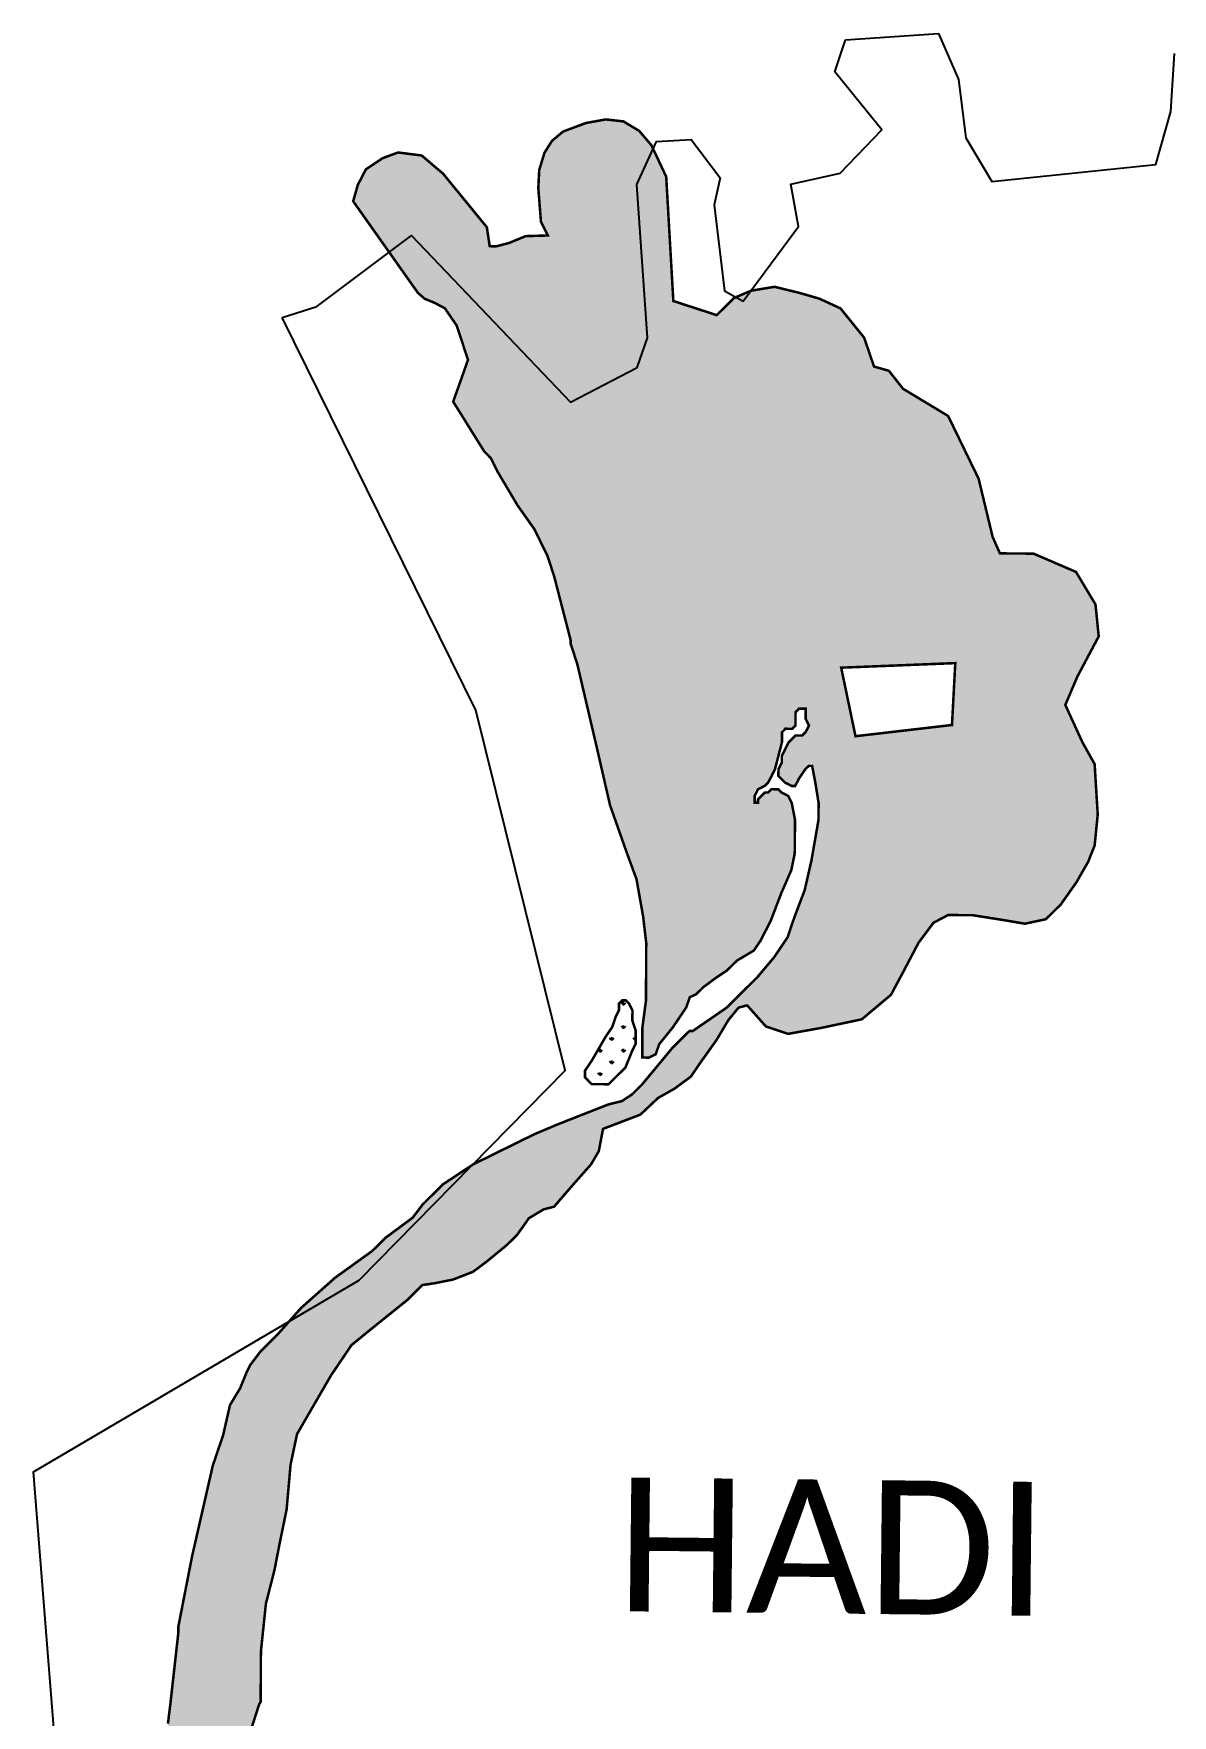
# Model space of a CAD drawing. Header units: metres. Extents: x 335517 to 338331, y 1782039 to 1785453.
# Drawn here: x 335590 to 336960, y 1783373 to 1785398 of the extents above; entities that cross this region are included whole.
import ezdxf

# ---------------------------------------------------------------- set-up
doc = ezdxf.new("R2010")
doc.units = ezdxf.units.M
doc.layers.add('MANGROOVES', color=112, linetype='Continuous')
doc.layers.add('VILLAGE NAME', color=250, linetype='Continuous')

msp = doc.modelspace()

# ---------------------------------------------------------------- hatches: boundary and pattern name
at = {"layer": 'MANGROOVES'}
h = msp.add_hatch(dxfattribs=at)
h.set_pattern_fill('GRASS', color=256, scale=20)
h.set_pattern_definition([(90, (0, 0), (-14.14213562, 14.14213562), [3.75, -24.53427126]), (45, (0, 0), (-14.14213562, 14.14213562), [3.75, -16.25]), (135, (0, 0), (-14.14213562, -14.14213562), [3.75, -16.25])])
h.paths.add_polyline_path([(336208.5, 1784769), (336216.4, 1784744.7), (336236.3, 1784667.7), (336236.2, 1784663.6), (336244.2, 1784639.3), (336267.9, 1784537.9), (336283.7, 1784469), (336303.7, 1784412.2), (336315.6, 1784379.8), (336323.5, 1784335.2), (336327.3, 1784302.8), (336327, 1784234), (336322.7, 1784201.6), (336322.5, 1784165.2), (336330.6, 1784165.1), (336338.7, 1784169.1), (336342.9, 1784181.3), (336359.2, 1784201.4), (336375.5, 1784225.6), (336379.6, 1784237.7), (336387.7, 1784241.7), (336395.9, 1784249.8), (336412.1, 1784261.8), (336424.3, 1784269.9), (336436.5, 1784281.9), (336456.8, 1784294), (336465, 1784306.1), (336477.3, 1784330.3), (336489.6, 1784362.6), (336501.9, 1784390.9), (336506, 1784411.1), (336506.3, 1784451.6), (336502.3, 1784471.9), (336498.3, 1784480), (336482.2, 1784488.2), (336478.1, 1784488.2), (336474.1, 1784484.2), (336465.9, 1784480.2), (336461.9, 1784476.1), (336461.8, 1784472.1), (336457.8, 1784472.1), (336457.9, 1784486.3), (336470.1, 1784492.3), (336474.1, 1784496.3), (336478.2, 1784504.4), (336482.3, 1784512.5), (336486.4, 1784528.6), (336490.6, 1784544.8), (336490.7, 1784561), (336502.8, 1784560.9), (336506.9, 1784564.9), (336507, 1784585.2), (336519.1, 1784585.1), (336519.1, 1784573), (336523.1, 1784564.9), (336516.9, 1784552.7), (336506.8, 1784552.8), (336502.8, 1784548.8), (336498.7, 1784544.8), (336490.5, 1784528.6), (336490.5, 1784520.5), (336486.4, 1784512.4), (336486.3, 1784504.3), (336494.4, 1784496.2), (336502.4, 1784492.1), (336506.5, 1784492.1), (336510.6, 1784500.2), (336518.7, 1784512.3), (336526.2, 1784519.6), (336530.8, 1784496), (336534.7, 1784471.7), (336534.6, 1784451.4), (336526.2, 1784402.9), (336517.9, 1784366.5), (336505.6, 1784334.2), (336497.4, 1784310), (336481.1, 1784285.8), (336460.7, 1784261.6), (336440.3, 1784241.4), (336424.1, 1784225.3), (336383.4, 1784197.2), (336379.4, 1784197.2), (336371.2, 1784189.2), (336359, 1784177.1), (336322.3, 1784132.8), (336310.1, 1784120.7), (336297.9, 1784112.7), (336281.7, 1784108.7), (336220.9, 1784084.8), (336192.5, 1784072.8), (336160, 1784056.8), (336119.4, 1784036.8), (336082.9, 1784012.7), (336058.4, 1783988.5), (336046.2, 1783972.4), (336013.7, 1783948.3), (335997.4, 1783932.2), (335952.7, 1783900), (335912, 1783863.8), (335883.5, 1783831.6), (335863.2, 1783811.5), (335850.9, 1783795.3), (335846.8, 1783787.3), (335838.6, 1783767.1), (335826.4, 1783746.9), (335818.1, 1783710.5), (335805.7, 1783674.1), (335780.8, 1783565), (335764.2, 1783480), (335764.1, 1783471.9), (335754.7, 1783387.7), (335751.7, 1783363.4), (335755, 1783274.4), (335755, 1783266.3), (335758.6, 1783209.6), (335762.4, 1783185.2), (335766.3, 1783173.1), (335786.8, 1783070.8), (335797, 1783060.5), (335813.3, 1783048.5), (335827.3, 1783043.6), (335846.2, 1783042.9), (335860.9, 1783044.7), (335870.5, 1783055.4), (335880.4, 1783070.4), (335887.2, 1783090.7), (335890, 1783120.9), (335852.9, 1783201.9), (335848.4, 1783230.5), (335851.4, 1783249.2), (335856.3, 1783267.7), (335850.6, 1783283.6), (335841.5, 1783299), (335836.6, 1783314.4), (335839.4, 1783335.7), (335849.1, 1783348.1), (335857.7, 1783374.8), (335863.3, 1783392.7), (335863.6, 1783450.4), (335869.6, 1783507.8), (335879.9, 1783548.2), (335886.2, 1783580.6), (335894.5, 1783621), (335899.3, 1783675.3), (335907.1, 1783712), (335948, 1783782.6), (335972.5, 1783818.9), (335996.2, 1783838.3), (336039.6, 1783873.2), (336057.9, 1783891.3), (336072.7, 1783893.5), (336094.8, 1783897.9), (336118.7, 1783907.2), (336135, 1783919.3), (336159.4, 1783939.4), (336171.6, 1783951.4), (336181.8, 1783965.6), (336185.9, 1783971.6), (336203.8, 1783982.4), (336216.3, 1783985.6), (336240.7, 1784013.8), (336260.9, 1784036.6), (336270.2, 1784052.5), (336275.3, 1784079.3), (336320.3, 1784096.5), (336341.6, 1784116.6), (336361.3, 1784127.7), (336381, 1784142.2), (336391.7, 1784158), (336411.8, 1784186.2), (336426.2, 1784210.4), (336438.4, 1784225.3), (336448.7, 1784228), (336471.4, 1784202.5), (336498.1, 1784193.7), (336537.6, 1784200.8), (336586.7, 1784211.2), (336621.9, 1784240.8), (336636.5, 1784268.2), (336655.1, 1784303.6), (336673, 1784327.5), (336690.5, 1784336.7), (336719.7, 1784336.6), (336758.2, 1784330.5), (336782.9, 1784326.3), (336808.2, 1784331.7), (336826.2, 1784349.5), (336844.8, 1784375.9), (336859, 1784400.6), (336866.9, 1784420.5), (336870.6, 1784457.7), (336866.9, 1784518.4), (336852.2, 1784544.7), (336831.6, 1784589.7), (336846.2, 1784624), (336871.8, 1784672.2), (336867.9, 1784710.7), (336844.4, 1784749.8), (336793.4, 1784771.8), (336752.9, 1784772.1), (336744.1, 1784792), (336727.3, 1784861.9), (336690.6, 1784937.5), (336636.4, 1784970.2), (336619.3, 1784991.9), (336601.4, 1784997), (336589.5, 1785031.8), (336561, 1785067.1), (336535.4, 1785078.8), (336512.3, 1785085.5), (336481.7, 1785093), (336453.5, 1785088.3), (336432.8, 1785079.5), (336412.1, 1785058.9), (336359.9, 1785075.9), (336351.3, 1785225.6), (336333.5, 1785263.5), (336318.8, 1785280.7), (336299.9, 1785292.1), (336278.7, 1785294.5), (336254.7, 1785290.2), (336227.2, 1785279.9), (336213.8, 1785268.6), (336204.9, 1785254.5), (336198.5, 1785233.7), (336197.4, 1785211.9), (336200.6, 1785171.2), (336208.8, 1785154.8), (336182.2, 1785154), (336161.7, 1785145.6), (336139.2, 1785139.8), (336135.5, 1785164.7), (336082.8, 1785229.2), (336057, 1785251.1), (336028.6, 1785254.7), (336010.2, 1785247.9), (335989.9, 1785234.4), (335980.1, 1785215.5), (335974.6, 1785196), (336052.6, 1785085.6), (336060.7, 1785078.6), (336072.4, 1785073.8), (336085, 1785067.1), (336099.1, 1785046.5), (336112.8, 1785005.2), (336104.1, 1784980.4), (336096.1, 1784958), (336095, 1784954.7), (336132.3, 1784894.9), (336140.3, 1784886.8), (336148.3, 1784870.6), (336172.4, 1784829.9), (336192.5, 1784801.5)])
h.paths.add_polyline_path([(336561.9, 1784634.5), (336699.2, 1784640), (336695.2, 1784565.5), (336579.1, 1784552)], flags=16)
h = msp.add_hatch(dxfattribs=at)
h.set_pattern_fill('GRASS', color=256, scale=20)
h.set_pattern_definition([(90, (0, 0), (-14.14213562, 14.14213562), [3.75, -24.53427126]), (45, (0, 0), (-14.14213562, 14.14213562), [3.75, -16.25]), (135, (0, 0), (-14.14213562, -14.14213562), [3.75, -16.25])])
h.paths.add_polyline_path([(336314.5, 1784181.4), (336314.6, 1784197.6), (336310.6, 1784209.8), (336310.7, 1784221.9), (336306.7, 1784230), (336302.7, 1784234.1), (336298.6, 1784234.1), (336294.6, 1784230.1), (336294.5, 1784222), (336290.4, 1784213.9), (336286.3, 1784201.8), (336278.1, 1784189.7), (336261.8, 1784161.5), (336253.6, 1784149.4), (336253.6, 1784141.3), (336261.6, 1784133.1), (336265.7, 1784133.1), (336269.7, 1784133.1), (336281.9, 1784133), (336290, 1784141.1), (336302.2, 1784153.1), (336310.4, 1784173.3)])

# ---------------------------------------------------------------- linework, layer by layer
at = {"color": 3}
for points in [[(335889.1, 1785056.1), (335930.8, 1785069.2), (336044.8, 1785154.8), (336236, 1784954.2), (336316.4, 1784995.7), (336328.7, 1785031.7), (336316, 1785216.3), (336339.8, 1785267.8), (336381.2, 1785270.2), (336416.1, 1785224.1), (336409.1, 1785191.6), (336421.5, 1785088), (336443.9, 1785075.9), (336510.5, 1785165.8), (336501.2, 1785216.4), (336560.8, 1785229.9), (336610.9, 1785282), (336554.1, 1785351.8), (336566.9, 1785390.5)], [(336679, 1785397.8), (336703, 1785342.4), (336711.7, 1785272.4), (336743.3, 1785219.6), (336940.7, 1785240.3), (336958.6, 1785304), (336963.1, 1785373.8)], [(335628.8, 1783176), (335590.1, 1783666.4), (335981.9, 1783897.3), (336229.8, 1784149.4), (336122.1, 1784583.5), (335889.1, 1785056.1)]]:
    msp.add_lwpolyline(points, dxfattribs=at)
at = {"layer": 'MANGROOVES', "color": 3}
msp.add_lwpolyline([(336566.9, 1785390.5), (336679, 1785397.8)], dxfattribs=at)
at = {"layer": 'MANGROOVES', "flags": 128}
for points in [[(335849.1, 1783348.1, 3.04, 3.04, 0), (335857.7, 1783374.8, 3.04, 3.04, 0), (335861.3, 1783386.1, 3.04, 3.04, 0), (335863.3, 1783389.6, 3.04, 3.04, 0), (335863.6, 1783450.4, 3.04, 3.04, 0), (335869.6, 1783507.8, 3.04, 3.04, 0), (335879.9, 1783548.2, 3.04, 3.04, 0), (335886.2, 1783580.6, 3.04, 3.04, 0), (335894.5, 1783621, 3.04, 3.04, 0), (335899.3, 1783675.3, 3.04, 3.04, 0), (335907.1, 1783712, 3.04, 3.04, 0), (335948, 1783782.6, 3.04, 3.04, 0), (335972.5, 1783818.9, 3.04, 3.04, 0), (335996.2, 1783838.3, 3.04, 3.04, 0), (336039.6, 1783873.2, 3.04, 3.04, 0), (336057.9, 1783891.3, 3.04, 3.04, 0), (336072.7, 1783893.5, 3.04, 3.04, 0), (336094.8, 1783897.9, 3.04, 3.04, 0), (336118.7, 1783907.2, 3.04, 3.04, 0), (336135, 1783919.3, 3.04, 3.04, 0), (336159.4, 1783939.4, 3.04, 3.04, 0), (336171.6, 1783951.4, 3.04, 3.04, 0), (336181.8, 1783965.6, 3.04, 3.04, 0), (336185.9, 1783971.6, 3.04, 3.04, 0), (336203.8, 1783982.4, 3.04, 3.04, 0), (336216.3, 1783985.6, 3.04, 3.04, 0), (336240.7, 1784013.8, 3.04, 3.04, 0), (336260.9, 1784036.6, 3.04, 3.04, 0), (336270.2, 1784052.5, 3.04, 3.04, 0), (336275.3, 1784079.3, 3.04, 3.04, 0), (336320.3, 1784096.5, 3.04, 3.04, 0), (336341.6, 1784116.6, 3.04, 3.04, 0), (336361.3, 1784127.7, 3.04, 3.04, 0), (336381, 1784142.2, 3.04, 3.04, 0), (336391.7, 1784158, 3.04, 3.04, 0), (336411.8, 1784186.2, 3.04, 3.04, 0), (336426.2, 1784210.4, 3.04, 3.04, 0), (336438.4, 1784225.3, 3.04, 3.04, 0), (336448.7, 1784228, 3.04, 3.04, 0), (336471.4, 1784202.5, 3.04, 3.04, 0), (336498.1, 1784193.7, 3.04, 3.04, 0), (336537.6, 1784200.8, 3.04, 3.04, 0), (336586.7, 1784211.2, 3.04, 3.04, 0), (336621.9, 1784240.8, 3.04, 3.04, 0), (336636.5, 1784268.2, 3.04, 3.04, 0), (336655.1, 1784303.6, 3.04, 3.04, 0), (336673, 1784327.5, 3.04, 3.04, 0), (336690.5, 1784336.7, 3.04, 3.04, 0), (336719.7, 1784336.6, 3.04, 3.04, 0), (336758.2, 1784330.5, 3.04, 3.04, 0), (336782.9, 1784326.3, 3.04, 3.04, 0), (336808.2, 1784331.7, 3.04, 3.04, 0), (336826.2, 1784349.5, 3.04, 3.04, 0), (336844.8, 1784375.9, 3.04, 3.04, 0), (336859, 1784400.6, 3.04, 3.04, 0), (336866.9, 1784420.5, 3.04, 3.04, 0), (336870.6, 1784457.7, 3.04, 3.04, 0), (336866.9, 1784518.4, 3.04, 3.04, 0), (336852.2, 1784544.7, 3.04, 3.04, 0), (336831.6, 1784589.7, 3.04, 3.04, 0), (336846.2, 1784624, 3.04, 3.04, 0), (336871.8, 1784672.2, 3.04, 3.04, 0), (336867.9, 1784710.7, 3.04, 3.04, 0), (336844.4, 1784749.8, 3.04, 3.04, 0), (336793.4, 1784771.8, 3.04, 3.04, 0), (336752.9, 1784772.1, 3.04, 3.04, 0), (336744.1, 1784792, 3.04, 3.04, 0), (336727.3, 1784861.9, 3.04, 3.04, 0), (336690.6, 1784937.5, 3.04, 3.04, 0), (336636.4, 1784970.2, 3.04, 3.04, 0), (336619.3, 1784991.9, 3.04, 3.04, 0), (336601.4, 1784997, 3.04, 3.04, 0), (336589.5, 1785031.8, 3.04, 3.04, 0), (336561, 1785067.1, 3.04, 3.04, 0), (336535.4, 1785078.8, 3.04, 3.04, 0), (336512.3, 1785085.5, 3.04, 3.04, 0), (336481.7, 1785093, 3.04, 3.04, 0), (336453.5, 1785088.3, 3.04, 3.04, 0), (336432.8, 1785079.5, 3.04, 3.04, 0), (336412.1, 1785058.9, 3.04, 3.04, 0), (336359.9, 1785075.9, 3.04, 3.04, 0), (336351.3, 1785225.6, 3.04, 3.04, 0), (336333.5, 1785263.5, 3.04, 3.04, 0), (336318.8, 1785280.7, 3.04, 3.04, 0), (336299.9, 1785292.1, 3.04, 3.04, 0), (336278.7, 1785294.5, 3.04, 3.04, 0), (336254.7, 1785290.2, 3.04, 3.04, 0), (336227.2, 1785279.9, 3.04, 3.04, 0), (336213.8, 1785268.6, 3.04, 3.04, 0), (336204.9, 1785254.5, 3.04, 3.04, 0), (336198.5, 1785233.7, 3.04, 3.04, 0), (336197.4, 1785211.9, 3.04, 3.04, 0), (336200.6, 1785171.2, 3.04, 3.04, 0), (336208.8, 1785154.8, 3.04, 3.04, 0), (336182.2, 1785154, 3.04, 3.04, 0), (336161.7, 1785145.6, 3.04, 3.04, 0), (336146.2, 1785141.6, 3.04, 3.04, 0), (336138.9, 1785141.9, 3.04, 3.04, 0), (336135.5, 1785164.7, 3.04, 3.04, 0), (336082.8, 1785229.2, 3.04, 3.04, 0), (336057, 1785251.1, 3.04, 3.04, 0), (336028.6, 1785254.7, 3.04, 3.04, 0), (336010.2, 1785247.9, 3.04, 3.04, 0), (335989.9, 1785234.4, 3.04, 3.04, 0), (335980.1, 1785215.5, 3.04, 3.04, 0), (335974.6, 1785196, 3.04, 3.04, 0), (336052.6, 1785085.6, 3.04, 3.04, 0), (336060.7, 1785078.6, 3.04, 3.04, 0), (336072.4, 1785073.8, 3.04, 3.04, 0), (336085, 1785067.1, 3.04, 3.04, 0), (336099.1, 1785046.5, 3.04, 3.04, 0), (336112.8, 1785005.2, 3.04, 3.04, 0), (336104.1, 1784980.4, 3.04, 3.04, 0), (336096.1, 1784958, 3.04, 3.04, 0), (336095, 1784954.7, 3.04, 3.04, 0), (336132.3, 1784894.9, 3.04, 3.04, 0), (336140.3, 1784886.8, 3.04, 3.04, 0), (336148.3, 1784870.6, 3.04, 3.04, 0), (336172.4, 1784829.9, 3.04, 3.04, 0), (336192.5, 1784801.5, 3.04, 3.04, 0), (336208.5, 1784769, 3.04, 3.04, 0), (336216.4, 1784744.7, 3.04, 3.04, 0), (336236.3, 1784667.7, 3.04, 3.04, 0), (336236.2, 1784663.6, 3.04, 3.04, 0), (336244.2, 1784639.3, 3.04, 3.04, 0), (336267.9, 1784537.9, 3.04, 3.04, 0), (336283.7, 1784469, 3.04, 3.04, 0), (336303.7, 1784412.2, 3.04, 3.04, 0), (336315.6, 1784379.8, 3.04, 3.04, 0), (336323.5, 1784335.2, 3.04, 3.04, 0), (336327.3, 1784302.8, 3.04, 3.04, 0), (336327, 1784234, 3.04, 3.04, 0), (336322.7, 1784201.6, 3.04, 3.04, 0), (336322.5, 1784165.2, 3.04, 3.04, 0), (336330.6, 1784165.1, 3.04, 3.04, 0), (336338.7, 1784169.1, 3.04, 3.04, 0), (336342.9, 1784181.3, 3.04, 3.04, 0), (336359.2, 1784201.4, 3.04, 3.04, 0), (336375.5, 1784225.6, 3.04, 3.04, 0), (336379.6, 1784237.7, 3.04, 3.04, 0), (336387.7, 1784241.7, 3.04, 3.04, 0), (336395.9, 1784249.8, 3.04, 3.04, 0), (336412.1, 1784261.8, 3.04, 3.04, 0), (336424.3, 1784269.9, 3.04, 3.04, 0), (336436.5, 1784281.9, 3.04, 3.04, 0), (336456.8, 1784294, 3.04, 3.04, 0), (336465, 1784306.1, 3.04, 3.04, 0), (336477.3, 1784330.3, 3.04, 3.04, 0), (336489.6, 1784362.6, 3.04, 3.04, 0), (336501.9, 1784390.9, 3.04, 3.04, 0), (336506, 1784411.1, 3.04, 3.04, 0), (336506.3, 1784451.6, 3.04, 3.04, 0), (336502.3, 1784471.9, 3.04, 3.04, 0), (336498.3, 1784480, 3.04, 3.04, 0), (336490.3, 1784484.1, 3.04, 3.04, 0), (336486.2, 1784488.1, 3.04, 3.04, 0), (336478.1, 1784488.2, 3.04, 3.04, 0), (336474.1, 1784484.2, 3.04, 3.04, 0), (336470, 1784484.2, 3.04, 3.04, 0), (336465.9, 1784480.2, 3.04, 3.04, 0), (336461.9, 1784476.1, 3.04, 3.04, 0), (336461.8, 1784472.1, 3.04, 3.04, 0), (336457.8, 1784472.1, 3.04, 3.04, 0), (336457.8, 1784480.2, 3.04, 3.04, 0), (336461.9, 1784488.3, 3.04, 3.04, 0), (336470.1, 1784492.3, 3.04, 3.04, 0), (336474.1, 1784496.3, 3.04, 3.04, 0), (336478.2, 1784504.4, 3.04, 3.04, 0), (336482.3, 1784512.5, 3.04, 3.04, 0), (336486.4, 1784528.6, 3.04, 3.04, 0), (336490.6, 1784544.8, 3.04, 3.04, 0), (336490.7, 1784556.9, 3.04, 3.04, 0), (336494.7, 1784561, 3.04, 3.04, 0), (336502.8, 1784560.9, 3.04, 3.04, 0), (336506.9, 1784564.9, 3.04, 3.04, 0), (336507, 1784581.1, 3.04, 3.04, 0), (336511, 1784585.2, 3.04, 3.04, 0), (336519.1, 1784585.1, 3.04, 3.04, 0), (336519.1, 1784573, 3.04, 3.04, 0), (336523.1, 1784564.9, 3.04, 3.04, 0), (336519, 1784556.8, 3.04, 3.04, 0), (336514.9, 1784552.8, 3.04, 3.04, 0), (336506.8, 1784552.8, 3.04, 3.04, 0), (336502.8, 1784548.8, 3.04, 3.04, 0), (336498.7, 1784544.8, 3.04, 3.04, 0), (336490.5, 1784528.6, 3.04, 3.04, 0), (336490.5, 1784520.5, 3.04, 3.04, 0), (336486.4, 1784512.4, 3.04, 3.04, 0), (336486.3, 1784504.3, 3.04, 3.04, 0), (336494.4, 1784496.2, 3.04, 3.04, 0), (336502.4, 1784492.1, 3.04, 3.04, 0), (336506.5, 1784492.1, 3.04, 3.04, 0), (336510.6, 1784500.2, 3.04, 3.04, 0), (336518.7, 1784512.3, 3.04, 3.04, 0), (336522.8, 1784516.3, 3.04, 3.04, 0), (336526.9, 1784516.3, 3.04, 3.04, 0), (336530.8, 1784496, 3.04, 3.04, 0), (336534.7, 1784471.7, 3.04, 3.04, 0), (336534.6, 1784451.4, 3.04, 3.04, 0), (336526.2, 1784402.9, 3.04, 3.04, 0), (336517.9, 1784366.5, 3.04, 3.04, 0), (336505.6, 1784334.2, 3.04, 3.04, 0), (336497.4, 1784310, 3.04, 3.04, 0), (336481.1, 1784285.8, 3.04, 3.04, 0), (336460.7, 1784261.6, 3.04, 3.04, 0), (336440.3, 1784241.4, 3.04, 3.04, 0), (336424.1, 1784225.3, 3.04, 3.04, 0), (336383.4, 1784197.2, 3.04, 3.04, 0), (336379.4, 1784197.2, 3.04, 3.04, 0), (336371.2, 1784189.2, 3.04, 3.04, 0), (336363.1, 1784181.1, 3.04, 3.04, 0), (336359, 1784177.1, 3.04, 3.04, 0), (336322.3, 1784132.8, 3.04, 3.04, 0), (336310.1, 1784120.7, 3.04, 3.04, 0), (336297.9, 1784112.7, 3.04, 3.04, 0), (336281.7, 1784108.7, 3.04, 3.04, 0), (336220.9, 1784084.8, 3.04, 3.04, 0), (336192.5, 1784072.8, 3.04, 3.04, 0), (336160, 1784056.8, 3.04, 3.04, 0), (336119.4, 1784036.8, 3.04, 3.04, 0), (336082.9, 1784012.7, 3.04, 3.04, 0), (336058.4, 1783988.5, 3.04, 3.04, 0), (336046.2, 1783972.4, 3.04, 3.04, 0), (336013.7, 1783948.3, 3.04, 3.04, 0), (335997.4, 1783932.2, 3.04, 3.04, 0), (335952.7, 1783900, 3.04, 3.04, 0), (335912, 1783863.8, 3.04, 3.04, 0), (335883.5, 1783831.6, 3.04, 3.04, 0), (335863.2, 1783811.5, 3.04, 3.04, 0), (335850.9, 1783795.3, 3.04, 3.04, 0), (335846.8, 1783787.3, 3.04, 3.04, 0), (335838.6, 1783767.1, 3.04, 3.04, 0), (335826.4, 1783746.9, 3.04, 3.04, 0), (335818.1, 1783710.5, 3.04, 3.04, 0), (335805.7, 1783674.1, 3.04, 3.04, 0), (335780.8, 1783565, 3.04, 3.04, 0), (335764.2, 1783480, 3.04, 3.04, 0), (335764.1, 1783471.9, 3.04, 3.04, 0), (335754.7, 1783387.7, 3.04, 3.04, 0), (335754.6, 1783386.7, 0, 0, 0)], [(335754.7, 1783387.7, 3.04, 3.04, 0), (335751.7, 1783363.4, 3.04, 3.04, 0)]]:
    msp.add_lwpolyline(points, format="xyseb", dxfattribs=at)
at = {"layer": 'MANGROOVES', "const_width": 3.04, "flags": 128}
for points in [[(336561.9, 1784634.5), (336699.2, 1784640), (336695.2, 1784565.5), (336579.1, 1784552)], [(336314.6, 1784197.6), (336310.6, 1784209.8), (336310.7, 1784221.9), (336306.7, 1784230), (336302.7, 1784234.1), (336298.6, 1784234.1), (336294.6, 1784230.1), (336294.5, 1784222), (336290.4, 1784213.9), (336286.3, 1784201.8), (336278.1, 1784189.7), (336261.8, 1784161.5), (336253.6, 1784149.4), (336253.6, 1784141.3), (336261.6, 1784133.1), (336265.7, 1784133.1), (336269.7, 1784133.1), (336281.9, 1784133), (336290, 1784141.1), (336302.2, 1784153.1), (336310.4, 1784173.3), (336314.5, 1784181.4)]]:
    msp.add_lwpolyline(points, close=True, dxfattribs=at)

# ---------------------------------------------------------------- texts
at = {"layer": 'VILLAGE NAME', "insert": (336292.2, 1783659.8), "char_height": 161.109, "attachment_point": 1, "rotation": 359.3742}
msp.add_mtext_dynamic_manual_height_columns('{\\fCalibri|b0|i0|c0|p34;HADI}', width=1589.786, gutter_width=805.5, heights=[0], dxfattribs=at)

doc.saveas('drawing.dxf')
